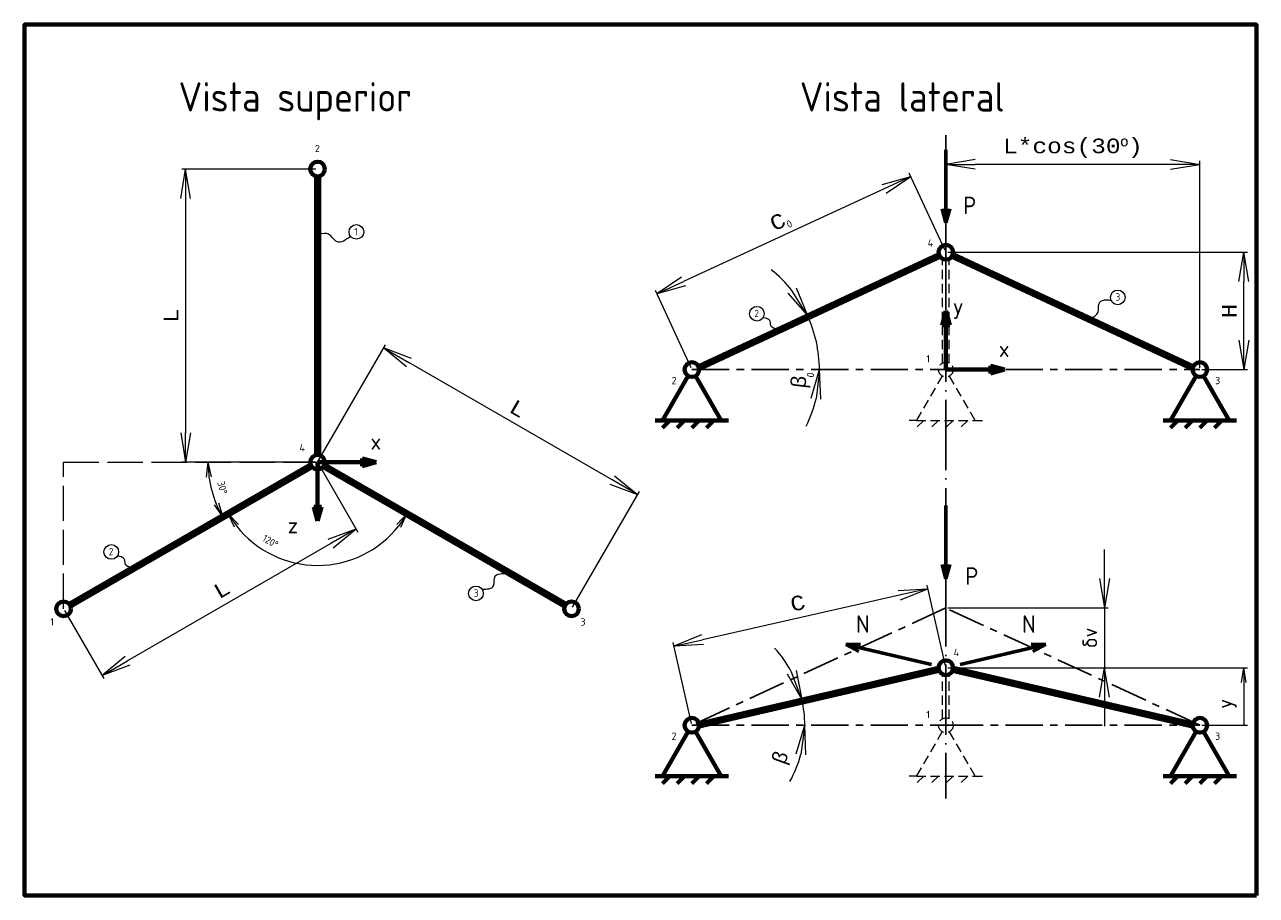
# Model space of a CAD drawing. Header units: millimetres. Extents: x 69 to 9194, y 85 to 2159.
# Drawn here: x 6625.9 to 7045.9, y 393.3 to 690.3 of the extents above; entities that cross this region are included whole.
import ezdxf

# ---------------------------------------------------------------- set-up
doc = ezdxf.new("R2010")
doc.units = ezdxf.units.MM
for name, pattern in [('ACAD_ISO02W100', [15, 12, -3]), ('ACAD_ISO04W100', [30, 24, -3, 0, -3]), ('CENTERX2', [20.32, 12.7, -2.54, 2.54, -2.54]), ('HIDDEN2', [4.7625, 3.175, -1.5875])]:
    doc.linetypes.add(name, pattern=pattern)
doc.layers.get('0').update_dxf_attribs({"lineweight": 100})
for name, color, linetype, lineweight in [('apoio', 7, 'Continuous', 80), ('barra', 7, 'Continuous', 120), ('cargas', 102, 'Continuous', 60), ('centro', 230, 'ACAD_ISO04W100', 30), ('centro2', 242, 'CENTERX2', 30), ('cotas', 30, 'Continuous', 20), ('hachuras', 7, 'Continuous', 40), ('texto1', 7, 'Continuous', 100)]:
    doc.layers.add(name, color=color, linetype=linetype, lineweight=lineweight)
doc.layers.add('pontilhado fino', color=7, linetype='HIDDEN2', lineweight=20, true_color=0x5e67af)
doc.styles.get("Standard").update_dxf_attribs({"font": 'arial.ttf'})
doc.styles.add('texto1', font='isocteur.ttf')
doc.styles.add('texto2', font='ISO.shx')
doc.dimstyles.new('cotas2', dxfattribs={"dimtxt": 5, "dimasz": 10, "dimexe": 1.25, "dimexo": 0.625, "dimgap": 2.5, "dimtad": 1, "dimtxsty": 'texto1', "dimblk": 'OPEN', "dimcen": 2.5, "dimclrt": 6, "dimadec": 0, "dimazin": 0, "dimtfac": 1, "dimtmove": 0, "dimatfit": 3, "dimfxl": 1, "dimarcsym": 0})
doc.dimstyles.new('cotas2 uni', dxfattribs={"dimtxt": 5, "dimasz": 5, "dimexe": 1.25, "dimexo": 0.625, "dimgap": 2.5, "dimtad": 1, "dimtxsty": 'texto1', "dimblk1": 'OPEN', "dimblk2": 'NONE', "dimsah": 1, "dimcen": 2.5, "dimclrt": 6, "dimadec": 0, "dimazin": 0, "dimtfac": 1, "dimtmove": 0, "dimatfit": 3, "dimfxl": 1, "dimarcsym": 0})
doc.dimstyles.new('cotas3', dxfattribs={"dimtxt": 2.5, "dimasz": 5, "dimexe": 1.25, "dimexo": 0.625, "dimgap": 2.5, "dimtad": 1, "dimtxsty": 'texto2', "dimblk": 'OPEN', "dimcen": 2.5, "dimclrt": 6, "dimadec": 0, "dimazin": 0, "dimtfac": 1, "dimtmove": 0, "dimatfit": 3, "dimfxl": 1, "dimarcsym": 0})

# ---------------------------------------------------------------- blocks, each defined once
blk = doc.blocks.new('_Open')
at = {"color": 0, "linetype": 'ByBlock', "lineweight": -2}
for p, q in [((-1, 0.167), (0, 0)), ((-1, -0.167), (0, 0)), ((0, 0), (-1, 0))]:
    blk.add_line(p, q, dxfattribs=at)
blk = doc.blocks.new('*D54')
at = {"layer": 'cotas', "color": 0, "lineweight": -2, "transparency": 16777216}
for p, q in [((6726.07, 541.55), (6748.88, 581.06)), ((6826.2, 534.98), (6756.92, 574.98)), ((6812.67, 491.55), (6835.49, 531.06))]:
    blk.add_line(p, q, dxfattribs=at)
at = {"layer": 'Defpoints', "color": 0, "transparency": 16777216}
for p in [(6748.26, 579.98), (6725.76, 541.01), (6812.36, 491.01)]:
    blk.add_point(p, dxfattribs=at)
at = {"layer": 'cotas', "color": 0, "lineweight": -2, "transparency": 16777216, "xscale": 10, "yscale": 10, "zscale": 10}
for p, rotation in [((6748.26, 579.98), 150.0000000000001), ((6834.86, 529.98), 330.0000000000001)]:
    blk.add_blockref('_Open', p, dxfattribs=dict(at, rotation=rotation))
at = {"layer": 'cotas', "color": 6, "transparency": 16777216, "insert": (6794.06, 559.31), "char_height": 5, "attachment_point": 5, "rotation": 330, "style": 'texto1'}
blk.add_mtext('L', dxfattribs=at)
blk = doc.blocks.new('*D55')
at = {"layer": 'cotas', "color": 0, "lineweight": -2, "transparency": 16777216}
for p, q in [((6726.07, 540.47), (6739.51, 517.19)), ((6730.23, 513.27), (6660.94, 473.27)), ((6639.47, 490.47), (6652.91, 467.19))]:
    blk.add_line(p, q, dxfattribs=at)
at = {"layer": 'Defpoints', "color": 0, "transparency": 16777216}
for p in [(6725.76, 541.01), (6639.16, 491.01), (6652.28, 468.27)]:
    blk.add_point(p, dxfattribs=at)
at = {"layer": 'cotas', "color": 0, "lineweight": -2, "transparency": 16777216, "xscale": 10, "yscale": 10, "zscale": 10}
for p, rotation in [((6738.89, 518.27), 29.9999999999999), ((6652.28, 468.27), 209.9999999999999)]:
    blk.add_blockref('_Open', p, dxfattribs=dict(at, rotation=rotation))
at = {"layer": 'cotas', "color": 6, "transparency": 16777216, "insert": (6693.08, 497.6), "char_height": 5, "attachment_point": 5, "rotation": 30, "style": 'texto1'}
blk.add_mtext('L', dxfattribs=at)
blk = doc.blocks.new('*D56')
at = {"layer": 'cotas', "color": 0, "lineweight": -2, "transparency": 16777216}
for p, q in [((6725.13, 641.01), (6679.51, 641.01)), ((6680.76, 631.01), (6680.76, 551.01)), ((6725.13, 541.01), (6679.51, 541.01))]:
    blk.add_line(p, q, dxfattribs=at)
at = {"layer": 'Defpoints', "color": 0, "transparency": 16777216}
for p in [(6725.76, 641.01), (6680.76, 541.01), (6725.76, 541.01)]:
    blk.add_point(p, dxfattribs=at)
at = {"layer": 'cotas', "color": 0, "lineweight": -2, "transparency": 16777216, "xscale": 10, "yscale": 10, "zscale": 10}
for p, rotation in [((6680.76, 641.01), 90), ((6680.76, 541.01), 270)]:
    blk.add_blockref('_Open', p, dxfattribs=dict(at, rotation=rotation))
at = {"layer": 'cotas', "color": 6, "transparency": 16777216, "insert": (6675.76, 591.01), "char_height": 5, "attachment_point": 5, "rotation": 90, "style": 'texto1'}
blk.add_mtext('L', dxfattribs=at)
blk = doc.blocks.new('*D57')
at = {"layer": 'cotas', "color": 0, "lineweight": -2, "transparency": 16777216}
blk.add_arc((6725.76, 541.01), 37.36, 187.674, 202.326, dxfattribs=at)
at = {"layer": 'Defpoints', "color": 0, "transparency": 16777216}
for p in [(6639.16, 541.01), (6723.59, 539.76), (6725.76, 541.01), (6688.97, 534.52), (6641.32, 492.26)]:
    blk.add_point(p, dxfattribs=at)
at = {"layer": 'cotas', "color": 0, "lineweight": -2, "transparency": 16777216, "xscale": 5, "yscale": 5, "zscale": 5}
for p, rotation in [((6688.4, 541.01), 93.83699508322533), ((6693.4, 522.33), 296.1630049167748)]:
    blk.add_blockref('_Open', p, dxfattribs=dict(at, rotation=rotation))
at = {"layer": 'cotas', "color": 6, "transparency": 16777216, "insert": (6693.3, 532.31), "char_height": 2.5, "attachment_point": 5, "rotation": 285, "style": 'texto2'}
blk.add_mtext('30°', dxfattribs=at)
blk = doc.blocks.new('*D58')
at = {"layer": 'cotas', "color": 0, "lineweight": -2, "transparency": 16777216}
blk.add_arc((6725.76, 541.01), 35.18, 218.1499, 321.8501, dxfattribs=at)
at = {"layer": 'Defpoints', "color": 0, "transparency": 16777216}
for p in [(6723.59, 539.76), (6727.92, 539.76), (6737.79, 507.95), (6641.32, 492.26), (6810.2, 492.26)]:
    blk.add_point(p, dxfattribs=at)
at = {"layer": 'cotas', "color": 0, "lineweight": -2, "transparency": 16777216, "xscale": 5, "yscale": 5, "zscale": 5}
for p, rotation in [((6695.29, 523.42), 124.0749547542005), ((6756.23, 523.42), 55.92504524579969)]:
    blk.add_blockref('_Open', p, dxfattribs=dict(at, rotation=rotation))
at = {"layer": 'cotas', "color": 6, "transparency": 16777216, "insert": (6709.68, 514.01), "char_height": 2.5, "attachment_point": 5, "rotation": 329.2229, "style": 'texto2'}
blk.add_mtext('120°', dxfattribs=at)
blk = doc.blocks.new('*D59')
at = {"layer": 'cotas', "color": 0, "lineweight": -2, "transparency": 16777216}
for start, end in [(38.2173, 51.3813), (0, 25.0534), (333.6721, 346.8361)]:
    blk.add_arc((6853.25, 572.61), 43.62, start, end, dxfattribs=at)
at = {"layer": 'Defpoints', "color": 0, "transparency": 16777216}
for p in [(6937.58, 612.03), (6895.03, 585.15), (6853.4, 572.61), (6855.64, 573.73), (6940.01, 572.61)]:
    blk.add_point(p, dxfattribs=at)
at = {"layer": 'cotas', "color": 0, "lineweight": -2, "transparency": 16777216, "xscale": 10, "yscale": 10, "zscale": 10}
for p, rotation in [((6892.77, 591.08), 301.6353707204201), ((6896.87, 572.61), 83.41803195596111)]:
    blk.add_blockref('_Open', p, dxfattribs=dict(at, rotation=rotation))
at = {"layer": 'cotas', "color": 6, "transparency": 16777216, "insert": (6890.62, 568.33), "char_height": 5, "attachment_point": 5, "rotation": 83.461, "style": 'texto1'}
blk.add_mtext('{\\fMicrosoft YaHei UI|b0|i0|c0|p34;β}', dxfattribs=at)
blk = doc.blocks.new('*D60')
at = {"layer": 'cotas', "color": 0, "lineweight": -2, "transparency": 16777216}
for start, end in [(27.8725, 42.6915), (360, 13.0534), (330.3619, 345.1809)]:
    blk.add_arc((6853.12, 451.3), 38.77, start, end, dxfattribs=at)
at = {"layer": 'Defpoints', "color": 0, "transparency": 16777216}
for p in [(6937.51, 470.86), (6891.45, 457.16), (6853.4, 451.3), (6855.82, 451.92), (6940.01, 451.3)]:
    blk.add_point(p, dxfattribs=at)
at = {"layer": 'cotas', "color": 0, "lineweight": -2, "transparency": 16777216, "xscale": 10, "yscale": 10, "zscale": 10}
for p, rotation in [((6890.89, 460.05), 290.4629363183613), ((6891.89, 451.3), 82.5904663580197)]:
    blk.add_blockref('_Open', p, dxfattribs=dict(at, rotation=rotation))
at = {"layer": 'cotas', "color": 6, "transparency": 16777216, "insert": (6884.1, 440.11), "char_height": 5, "width": 2.3948, "attachment_point": 5, "rotation": 70.1517, "style": 'texto1'}
blk.add_mtext('{\\Fgreeks|c0;b}', dxfattribs=at)
blk = doc.blocks.new('*D61')
at = {"layer": 'cotas', "color": 0, "lineweight": -2, "transparency": 16777216}
for p, q in [((6940.63, 612.61), (7042.86, 612.61)), ((7041.61, 582.61), (7041.61, 602.61)), ((7027.23, 572.61), (7042.86, 572.61))]:
    blk.add_line(p, q, dxfattribs=at)
at = {"layer": 'Defpoints', "color": 0, "transparency": 16777216}
for p in [(6940.01, 612.61), (7041.61, 612.61), (7026.61, 572.61)]:
    blk.add_point(p, dxfattribs=at)
at = {"layer": 'cotas', "color": 0, "lineweight": -2, "transparency": 16777216, "xscale": 10, "yscale": 10, "zscale": 10}
for p, rotation in [((7041.61, 612.61), 90), ((7041.61, 572.61), 270)]:
    blk.add_blockref('_Open', p, dxfattribs=dict(at, rotation=rotation))
at = {"layer": 'cotas', "color": 6, "transparency": 16777216, "insert": (7036.61, 592.61), "char_height": 5, "attachment_point": 5, "rotation": 90, "style": 'texto1'}
blk.add_mtext('H', dxfattribs=at)
blk = doc.blocks.new('*D62')
at = {"layer": 'cotas', "color": 0, "lineweight": -2, "transparency": 16777216}
for p, q in [((6940.01, 613.24), (6940.01, 643.86)), ((7016.61, 642.61), (6950.01, 642.61)), ((7026.61, 573.24), (7026.61, 643.86))]:
    blk.add_line(p, q, dxfattribs=at)
at = {"layer": 'Defpoints', "color": 0, "transparency": 16777216}
for p in [(6940.01, 642.61), (6940.01, 612.61), (7026.61, 572.61)]:
    blk.add_point(p, dxfattribs=at)
at = {"layer": 'cotas', "color": 0, "lineweight": -2, "transparency": 16777216, "xscale": 10, "yscale": 10, "zscale": 10, "rotation": 180}
blk.add_blockref('_Open', (6940.01, 642.61), dxfattribs=at)
at = {"layer": 'cotas', "color": 0, "lineweight": -2, "transparency": 16777216, "xscale": 10, "yscale": 10, "zscale": 10}
blk.add_blockref('_Open', (7026.61, 642.61), dxfattribs=at)
at = {"layer": 'cotas', "color": 6, "transparency": 16777216, "insert": (6983.31, 648.11), "char_height": 5, "attachment_point": 5, "style": 'texto1'}
blk.add_mtext('L*cos(30{\\fArial|b0|i0|c0|p34;º})', dxfattribs=at)
blk = doc.blocks.new('*D63')
at = {"layer": 'cotas', "color": 0, "lineweight": -2, "transparency": 16777216}
for p, q in [((6994.08, 501.3), (6994.08, 511.3)), ((6940.63, 491.3), (6995.33, 491.3)), ((6994.08, 491.3), (6994.08, 470.93)), ((6940.63, 470.93), (6995.33, 470.93)), ((6994.08, 460.93), (6994.08, 450.93))]:
    blk.add_line(p, q, dxfattribs=at)
at = {"layer": 'Defpoints', "color": 0, "transparency": 16777216}
for p in [(6940.01, 491.3), (6940.01, 470.93), (6994.08, 470.93)]:
    blk.add_point(p, dxfattribs=at)
at = {"layer": 'cotas', "color": 0, "lineweight": -2, "transparency": 16777216, "xscale": 10, "yscale": 10, "zscale": 10}
for p, rotation in [((6994.08, 491.3), 270), ((6994.08, 470.93), 90)]:
    blk.add_blockref('_Open', p, dxfattribs=dict(at, rotation=rotation))
at = {"layer": 'cotas', "color": 6, "transparency": 16777216, "insert": (6989.08, 481.11), "char_height": 5, "attachment_point": 5, "rotation": 90, "style": 'texto1'}
blk.add_mtext('{\\fISOCPEUR|b0|i0|c0|p34;δv}', dxfattribs=at)
blk = doc.blocks.new('*D64')
at = {"layer": 'cotas', "color": 0, "lineweight": -2, "transparency": 16777216}
for p, q in [((6939.74, 613.18), (6927.54, 639.6)), ((6918.99, 634.27), (6850.54, 602.66)), ((6853.14, 573.18), (6840.94, 599.6))]:
    blk.add_line(p, q, dxfattribs=at)
at = {"layer": 'Defpoints', "color": 0, "transparency": 16777216}
for p in [(6940.01, 612.61), (6841.46, 598.47), (6853.4, 572.61)]:
    blk.add_point(p, dxfattribs=at)
at = {"layer": 'cotas', "color": 0, "lineweight": -2, "transparency": 16777216, "xscale": 10, "yscale": 10, "zscale": 10}
for p, rotation in [((6928.06, 638.47), 24.79128089714481), ((6841.46, 598.47), 204.7912808971448)]:
    blk.add_blockref('_Open', p, dxfattribs=dict(at, rotation=rotation))
at = {"layer": 'cotas', "color": 6, "transparency": 16777216, "insert": (6882.67, 623), "char_height": 5, "attachment_point": 5, "rotation": 24.7913, "style": 'texto1'}
blk.add_mtext('C', dxfattribs=at)
blk = doc.blocks.new('*D65')
at = {"layer": 'cotas', "color": 0, "lineweight": -2, "transparency": 16777216}
for p, q in [((6924.14, 495.67), (6857.05, 480.46)), ((6939.87, 471.54), (6933.62, 499.1)), ((6853.27, 451.91), (6847.02, 479.47))]:
    blk.add_line(p, q, dxfattribs=at)
at = {"layer": 'Defpoints', "color": 0, "transparency": 16777216}
for p in [(6847.29, 478.25), (6940.01, 470.93), (6853.4, 451.3)]:
    blk.add_point(p, dxfattribs=at)
at = {"layer": 'cotas', "color": 0, "lineweight": -2, "transparency": 16777216, "xscale": 10, "yscale": 10, "zscale": 10}
for p, rotation in [((6933.9, 497.88), 12.77181540198159), ((6847.29, 478.25), 192.7718154019816)]:
    blk.add_blockref('_Open', p, dxfattribs=dict(at, rotation=rotation))
at = {"layer": 'cotas', "color": 6, "transparency": 16777216, "insert": (6889.49, 492.94), "char_height": 5, "attachment_point": 5, "rotation": 12.7718, "style": 'texto1'}
blk.add_mtext('C', dxfattribs=at)
blk = doc.blocks.new('*D77')
at = {"layer": 'cotas', "color": 0, "lineweight": -2, "transparency": 16777216}
for p, q in [((6940.63, 470.93), (7042.86, 470.93)), ((7041.61, 465.93), (7041.61, 451.3)), ((7027.23, 451.3), (7042.86, 451.3))]:
    blk.add_line(p, q, dxfattribs=at)
at = {"layer": 'Defpoints', "color": 0, "transparency": 16777216}
for p in [(6940.01, 470.93), (7026.61, 451.3), (7041.61, 451.3)]:
    blk.add_point(p, dxfattribs=at)
at = {"layer": 'cotas', "color": 0, "lineweight": -2, "transparency": 16777216, "xscale": 5, "yscale": 5, "zscale": 5, "rotation": 90}
blk.add_blockref('_Open', (7041.61, 470.93), dxfattribs=at)
at = {"layer": 'cotas', "color": 6, "transparency": 16777216, "insert": (7035.86, 458.61), "char_height": 5, "attachment_point": 5, "rotation": 90, "style": 'texto1'}
blk.add_mtext('{\\fISOCPEUR|b0|i0|c0|p34;y}', dxfattribs=at)
blk = doc.blocks.new('_None')

msp = doc.modelspace()

# ---------------------------------------------------------------- hatches: boundary and pattern name
at = {"layer": 'hachuras'}
h = msp.add_hatch(color=4, dxfattribs=at)
h.dxf.hatch_style = 1
h.paths.add_polyline_path([(6940.006, 587.782), (6941.3, 587.782), (6940.006, 592.612)])
h.paths.add_polyline_path([(6938.712, 587.782), (6940.006, 587.782), (6940.006, 592.612)])
h = msp.add_hatch(color=4, dxfattribs=at)
h.dxf.hatch_style = 1
h.paths.add_polyline_path([(6955.176, 572.612), (6955.176, 571.318), (6960.006, 572.612)])
h.paths.add_polyline_path([(6955.176, 573.906), (6955.176, 572.612), (6960.006, 572.612)])
h = msp.add_hatch(color=4, dxfattribs=at)
h.dxf.hatch_style = 1
h.paths.add_polyline_path([(6740.929, 541.009), (6740.929, 539.715), (6745.758, 541.009)])
h.paths.add_polyline_path([(6740.929, 542.303), (6740.929, 541.009), (6745.758, 541.009)])
h = msp.add_hatch(color=4, dxfattribs=at)
h.dxf.hatch_style = 1
h.paths.add_polyline_path([(6725.758, 525.839), (6727.053, 525.839), (6725.758, 521.009)])
h.paths.add_polyline_path([(6724.464, 525.839), (6725.758, 525.839), (6725.758, 521.009)])

# ---------------------------------------------------------------- linework, layer by layer
at = {"color": 4}
for p, q in [((6940.006, 592.612), (6938.712, 587.782)), ((6940.006, 592.612), (6941.3, 587.782)), ((6940.006, 572.612), (6940.006, 592.612)), ((6941.3, 587.782), (6938.712, 587.782)), ((6940.006, 572.612), (6960.006, 572.612)), ((6960.006, 572.612), (6955.176, 573.906)), ((6955.176, 571.318), (6955.176, 573.906)), ((6960.006, 572.612), (6955.176, 571.318)), ((6745.758, 541.009), (6740.929, 542.303)), ((6740.929, 539.715), (6740.929, 542.303)), ((6725.758, 541.009), (6745.758, 541.009)), ((6725.758, 541.009), (6725.758, 525.839)), ((6745.758, 541.009), (6740.929, 539.715)), ((6725.758, 521.009), (6724.464, 525.839)), ((6727.053, 525.839), (6724.464, 525.839)), ((6725.758, 521.009), (6727.053, 525.839))]:
    msp.add_line(p, q, dxfattribs=at)
msp.add_lwpolyline([(7045.874, 393.272), (6625.874, 393.272), (6625.874, 690.272), (7045.874, 690.272)], close=True)
at = {"layer": 'apoio'}
for p, q in [((6852.153, 570.447), (6843.403, 555.291)), ((6863.403, 555.291), (6854.653, 570.447)), ((7025.358, 570.447), (7016.608, 555.291)), ((7036.608, 555.291), (7027.858, 570.447)), ((6843.403, 555.291), (6840.903, 555.291)), ((6843.403, 555.291), (6863.403, 555.291)), ((6845.903, 555.291), (6843.403, 552.791)), ((6850.903, 555.291), (6848.403, 552.791)), ((6855.903, 555.291), (6853.403, 552.791)), ((6860.903, 555.291), (6858.403, 552.791)), ((6863.403, 555.291), (6865.903, 555.291)), ((7016.608, 555.291), (7014.108, 555.291)), ((7016.608, 555.291), (7036.608, 555.291)), ((7019.108, 555.291), (7016.608, 552.791)), ((7024.108, 555.291), (7021.608, 552.791)), ((7029.108, 555.291), (7026.608, 552.791)), ((7034.108, 555.291), (7031.608, 552.791)), ((7036.608, 555.291), (7039.108, 555.291)), ((6852.153, 449.131), (6843.403, 433.976)), ((6863.403, 433.976), (6854.653, 449.131)), ((7025.358, 449.131), (7016.608, 433.976)), ((7036.608, 433.976), (7027.858, 449.131)), ((6843.403, 433.976), (6840.903, 433.976)), ((6843.403, 433.976), (6863.403, 433.976)), ((6845.903, 433.976), (6843.403, 431.476)), ((6850.903, 433.976), (6848.403, 431.476)), ((6855.903, 433.976), (6853.403, 431.476)), ((6860.903, 433.976), (6858.403, 431.476)), ((6863.403, 433.976), (6865.903, 433.976)), ((7016.608, 433.976), (7014.108, 433.976)), ((7016.608, 433.976), (7036.608, 433.976)), ((7019.108, 433.976), (7016.608, 431.476)), ((7024.108, 433.976), (7021.608, 431.476)), ((7029.108, 433.976), (7026.608, 431.476)), ((7034.108, 433.976), (7031.608, 431.476)), ((7036.608, 433.976), (7039.108, 433.976))]:
    msp.add_line(p, q, dxfattribs=at)
for centre in [(6725.758, 641.009), (6940.006, 612.612), (6853.403, 572.612), (7026.608, 572.612), (6725.758, 541.009), (6639.156, 491.009), (6812.361, 491.009), (6940.006, 470.927), (6853.403, 451.296), (7026.608, 451.296)]:
    msp.add_circle(centre, 2.5, dxfattribs=at)
at = {"layer": 'barra'}
for p, q in [((6725.258, 543.459), (6725.258, 638.56)), ((6726.258, 543.459), (6726.258, 638.56)), ((6855.64, 573.728), (6937.575, 612.028)), ((6855.9, 572.745), (6937.999, 611.122)), ((7024.112, 572.745), (6942.013, 611.122)), ((7024.371, 573.728), (6942.437, 612.028)), ((6641.027, 492.667), (6723.387, 540.217)), ((6641.527, 491.801), (6723.887, 539.351)), ((6809.99, 491.801), (6727.63, 539.351)), ((6810.49, 492.667), (6728.13, 540.217)), ((6855.824, 451.923), (6937.507, 470.861)), ((7024.188, 451.923), (6942.505, 470.861)), ((6855.873, 450.908), (6937.733, 469.887)), ((7024.139, 450.908), (6942.279, 469.887))]:
    msp.add_line(p, q, dxfattribs=at)
at = {"layer": 'cargas'}
for p, q in [((6940.006, 622.612), (6940.006, 647.612)), ((6938.712, 627.441), (6940.006, 622.612)), ((6940.006, 622.612), (6941.3, 627.441)), ((6940.006, 501.296), (6940.006, 526.296)), ((6938.712, 506.126), (6940.006, 501.296)), ((6940.006, 501.296), (6941.3, 506.126)), ((6910.907, 479.002), (6905.91, 478.832)), ((6905.91, 478.832), (6935.135, 472.056)), ((6905.91, 478.832), (6910.323, 476.481)), ((6974.101, 478.832), (6944.877, 472.056)), ((6969.104, 479.002), (6974.101, 478.832)), ((6974.101, 478.832), (6969.689, 476.481))]:
    msp.add_line(p, q, dxfattribs=at)
at = {"layer": 'centro'}
for p, q in [((6940.006, 652.612), (6940.006, 426.296)), ((6725.758, 543.509), (6725.758, 638.509)), ((6855.818, 573.259), (6937.741, 611.553)), ((7024.194, 573.259), (6942.271, 611.553)), ((6641.321, 492.259), (6723.593, 539.759)), ((6810.196, 492.259), (6727.924, 539.759)), ((6855.9, 451.427), (6937.57, 470.362)), ((7024.112, 451.427), (6942.441, 470.362))]:
    msp.add_line(p, q, dxfattribs=at)
at = {"layer": 'centro2'}
for p, q in [((6940.006, 572.612), (6940.006, 612.612)), ((6853.403, 572.612), (6940.006, 572.612)), ((6940.006, 572.612), (7026.608, 572.612)), ((6940.006, 491.296), (6853.403, 451.296)), ((7026.608, 451.296), (6940.006, 491.296)), ((6853.403, 451.296), (6940.006, 451.296)), ((6940.006, 451.296), (7026.608, 451.296))]:
    msp.add_line(p, q, dxfattribs=at)
at = {"layer": 'cotas', "linetype": 'ACAD_ISO02W100'}
for p, q in [((6639.156, 491.009), (6639.156, 541.009)), ((6639.156, 541.009), (6725.758, 541.009))]:
    msp.add_line(p, q, dxfattribs=at)
at = {"layer": 'cotas'}
for centre in [(6738.982, 619.575), (6998.611, 597.252), (6875.562, 591.676), (6655.413, 510.411), (6779.773, 496.282)]:
    msp.add_circle(centre, 2.5, dxfattribs=at)
for points in [[(6737.009, 618.04), (6732.409, 616.222), (6729.487, 618.756), (6726.258, 618.756)], [(6989.374, 590.087), (6991.893, 592.186), (6992.469, 595.606), (6994.739, 596.398), (6996.327, 596.234)], [(6877.68, 590.349), (6879.898, 589.422), (6880.245, 587.66), (6882.858, 586.451)], [(6657.531, 509.083), (6659.749, 508.157), (6660.096, 506.394), (6662.709, 505.185)], [(6781.823, 497.713), (6785.778, 498.85), (6786.354, 502.269), (6788.624, 503.061), (6790.487, 503.061)]]:
    msp.add_spline(points, degree=3, dxfattribs=at)
at = {"layer": 'pontilhado fino', "color": 7}
for p, q in [((6938.906, 574.857), (6938.906, 610.367)), ((6941.106, 574.857), (6941.106, 610.367)), ((6938.756, 570.447), (6930.006, 555.291)), ((6950.006, 555.291), (6941.256, 570.447)), ((6930.006, 555.291), (6927.506, 555.291)), ((6930.006, 555.291), (6950.006, 555.291)), ((6932.506, 555.291), (6930.006, 552.791)), ((6937.506, 555.291), (6935.006, 552.791)), ((6942.506, 555.291), (6940.006, 552.791)), ((6947.506, 555.291), (6945.006, 552.791)), ((6950.006, 555.291), (6952.506, 555.291)), ((6938.906, 453.541), (6938.906, 468.682)), ((6941.106, 453.541), (6941.106, 468.682)), ((6938.756, 449.131), (6930.006, 433.976)), ((6950.006, 433.976), (6941.256, 449.131)), ((6930.006, 433.976), (6927.506, 433.976)), ((6930.006, 433.976), (6950.006, 433.976)), ((6932.506, 433.976), (6930.006, 431.476)), ((6937.506, 433.976), (6935.006, 431.476)), ((6942.506, 433.976), (6940.006, 431.476)), ((6947.506, 433.976), (6945.006, 431.476)), ((6950.006, 433.976), (6952.506, 433.976))]:
    msp.add_line(p, q, dxfattribs=at)
for centre in [(6940.006, 572.612), (6940.006, 451.296)]:
    msp.add_circle(centre, 2.5, dxfattribs=at)

# ---------------------------------------------------------------- texts
at = {"char_height": 10, "attachment_point": 1, "style": 'texto2'}
for s, insert in [('Vista superior', (6678.351, 670.62)), ('Vista lateral', (6890.199, 670.62))]:
    msp.add_mtext_dynamic_manual_height_columns(s, width=129.15739, gutter_width=12.5, heights=[0], dxfattribs=dict(at, insert=insert))
at = {"layer": 'cargas', "char_height": 6, "style": 'texto2'}
for s, insert, attachment_point in [('P', (6945.893, 631.591), 1), ('P', (6946.632, 505.171), 1), ('N', (6909.38, 488.805), 1), ('N', (6970.632, 488.805), 3)]:
    msp.add_mtext_dynamic_manual_height_columns(s, width=7.27368, gutter_width=3.75, heights=[0], dxfattribs=dict(at, insert=insert, attachment_point=attachment_point))
at = {"layer": 'cotas', "char_height": 2.5, "style": 'texto2'}
for s, insert, attachment_point in [('\\pxqc;{\\fISOCPEUR|b0|i0|c0|p34;2}', (6724.513, 649.275), 1), ('\\pxqc;1', (6737.686, 620.922), 1), ('\\pxqc;{\\fISOCPEUR|b0|i0|c0|p34;4}', (6933.56, 617.039), 1), ('\\pxqc;3', (6997.481, 598.599), 1), ('\\pxqc;2', (6874.316, 593.023), 1), ('\\pxqc;{\\fISOCPEUR|b0|i0|c0|p34;1}', (6932.765, 577.546), 1), ('\\pxqc;{\\fISOCPEUR|b0|i0|c0|p34;2}', (6846.162, 570.127), 1), ('\\pxqc;{\\fISOCPEUR|b0|i0|c0|p34;3}', (7033.85, 570.127), 3), ('\\pxqc;{\\fISOCPEUR|b0|i0|c0|p34;4}', (6719.313, 547.187), 1), ('\\pxqc;2', (6654.167, 511.757), 1), ('\\pxqc;3', (6778.643, 497.629), 1), ('\\pxqc;{\\fISOCPEUR|b0|i0|c0|p34;1}', (6634.066, 487.798), 1), ('\\pxqc;{\\fISOCPEUR|b0|i0|c0|p34;3}', (6817.451, 487.798), 3), ('\\pxqc;{\\fISOCPEUR|b0|i0|c0|p34;4}', (6942.401, 477.394), 1), ('\\pxqc;{\\fISOCPEUR|b0|i0|c0|p34;1}', (6932.765, 456.23), 1), ('\\pxqc;{\\fISOCPEUR|b0|i0|c0|p34;2}', (6846.162, 448.812), 1), ('\\pxqc;{\\fISOCPEUR|b0|i0|c0|p34;3}', (7033.85, 448.812), 3)]:
    msp.add_mtext_dynamic_manual_height_columns(s, width=2.35613, gutter_width=12.5, heights=[0], dxfattribs=dict(at, insert=insert, attachment_point=attachment_point))
at = {"layer": 'cotas', "color": 6, "char_height": 2.5, "attachment_point": 1, "style": 'texto2'}
for insert, rotation in [((6885.327, 623.091), 24.50968), ((6892.478, 570.177), 79.8941)]:
    msp.add_mtext_dynamic_manual_height_columns('{\\fISOCPEUR|b0|i0|c0|p34;0}', width=6.52159, gutter_width=12.5, heights=[0], dxfattribs=dict(at, insert=insert, rotation=rotation))
at = {"layer": 'texto1', "color": 4, "char_height": 5.33402}
for s, insert, attachment_point in [('\\pxqc;{\\fISOCPEUR|b0|i0|c0|p34;y}', (6940.676, 596.861), 1), ('\\pxqc;{\\fISOCPEUR|b0|i0|c0|p34;x}', (6956.36, 582.251), 1), ('\\pxqc;{\\fISOCPEUR|b0|i0|c0|p34;x}', (6742.112, 550.648), 1), ('\\pxqc;{\\fISOCPEUR|b0|i0|c0|p34;z}', (6713.837, 516.76), 7)]:
    msp.add_mtext_dynamic_manual_height_columns(s, width=7.04057, gutter_width=3.334, heights=[0], dxfattribs=dict(at, insert=insert, attachment_point=attachment_point))

# ---------------------------------------------------------------- dimensions: what is measured, and where the dimension line sits
at = {"layer": 'cotas'}
dim = msp.add_linear_dim(base=(6940.006, 642.612), p1=(7026.608, 572.612), p2=(6940.006, 612.612), text='L*cos(30{\\fArial|b0|i0|c0|p34;º})', dimstyle='cotas2', dxfattribs=at)
dim.commit()
dim.dimension.update_dxf_attribs({"geometry": '*D62', "text_midpoint": (6983.307, 648.112)})
for p1, p2, distance, text, picture, middle in [((6725.758, 641.009), (6725.758, 541.009), -45, 'L', '*D56', (6675.758, 591.009)), ((6940.006, 612.612), (6853.403, 572.612), -28.478, 'C', '*D64', (6882.667, 623.004)), ((6812.361, 491.009), (6725.758, 541.009), -45, 'L', '*D54', (6794.06, 559.31)), ((6725.758, 541.009), (6639.156, 491.009), 26.254, 'L', '*D55', (6693.084, 497.602)), ((6940.006, 470.927), (6853.403, 451.296), -27.637, 'C', '*D65', (6889.49, 492.941))]:
    dim = msp.add_aligned_dim(p1=p1, p2=p2, distance=distance, text=text, dimstyle='cotas2', dxfattribs=at)
    dim.commit()
    dim.dimension.update_dxf_attribs({"geometry": picture, "text_midpoint": middle})
for base, line1, line2, text, picture, middle in [((6895.034, 585.148), ((6855.64, 573.728), (6937.575, 612.028)), ((6853.403, 572.612), (6940.006, 572.612)), '{\\fMicrosoft YaHei UI|b0|i0|c0|p34;β}', '*D59', (6896.59, 567.644)), ((6891.447, 457.162), ((6855.824, 451.923), (6937.507, 470.861)), ((6853.403, 451.296), (6940.006, 451.296)), '{\\Fgreeks|c0;b}', '*D60', (6889.59, 438.132))]:
    dim = msp.add_angular_dim_2l(base=base, line1=line1, line2=line2, text=text, dimstyle='cotas2', dxfattribs=at)
    dim.commit()
    dim.dimension.update_dxf_attribs({"geometry": picture, "text_midpoint": middle, "dimtype": 162})
for base, p1, p2, text, dimstyle, picture, middle in [((7041.608, 612.612), (7026.608, 572.612), (6940.006, 612.612), 'H', 'cotas2', '*D61', (7036.608, 592.612)), ((7041.608, 451.296), (6940.006, 470.927), (7026.608, 451.296), '{\\fISOCPEUR|b0|i0|c0|p34;y}', 'cotas2 uni', '*D77', (7035.858, 458.612))]:
    dim = msp.add_linear_dim(base=base, p1=p1, p2=p2, angle=90, text=text, dimstyle=dimstyle, dxfattribs=at)
    dim.commit()
    dim.dimension.update_dxf_attribs({"geometry": picture, "text_midpoint": middle})
for base, line1, picture, middle in [((6688.967, 534.522), ((6639.156, 541.009), (6725.758, 541.009)), '*D57', (6689.672, 531.34)), ((6737.791, 507.95), ((6810.196, 492.259), (6727.924, 539.759)), '*D58', (6707.756, 510.783))]:
    dim = msp.add_angular_dim_2l(base=base, line1=line1, line2=((6641.321, 492.259), (6723.593, 539.759)), dimstyle='cotas3', dxfattribs=at)
    dim.commit()
    dim.dimension.update_dxf_attribs({"geometry": picture, "text_midpoint": middle, "dimtype": 162})
dim = msp.add_linear_dim(base=(6994.077, 470.927), p1=(6940.006, 491.296), p2=(6940.006, 470.927), angle=90, text='{\\fISOCPEUR|b0|i0|c0|p34;δv}', dimstyle='cotas2', dxfattribs=at)
dim.commit()
dim.dimension.update_dxf_attribs({"geometry": '*D63', "text_midpoint": (6994.077, 481.112), "dimtype": 160})

doc.saveas('drawing.dxf')
